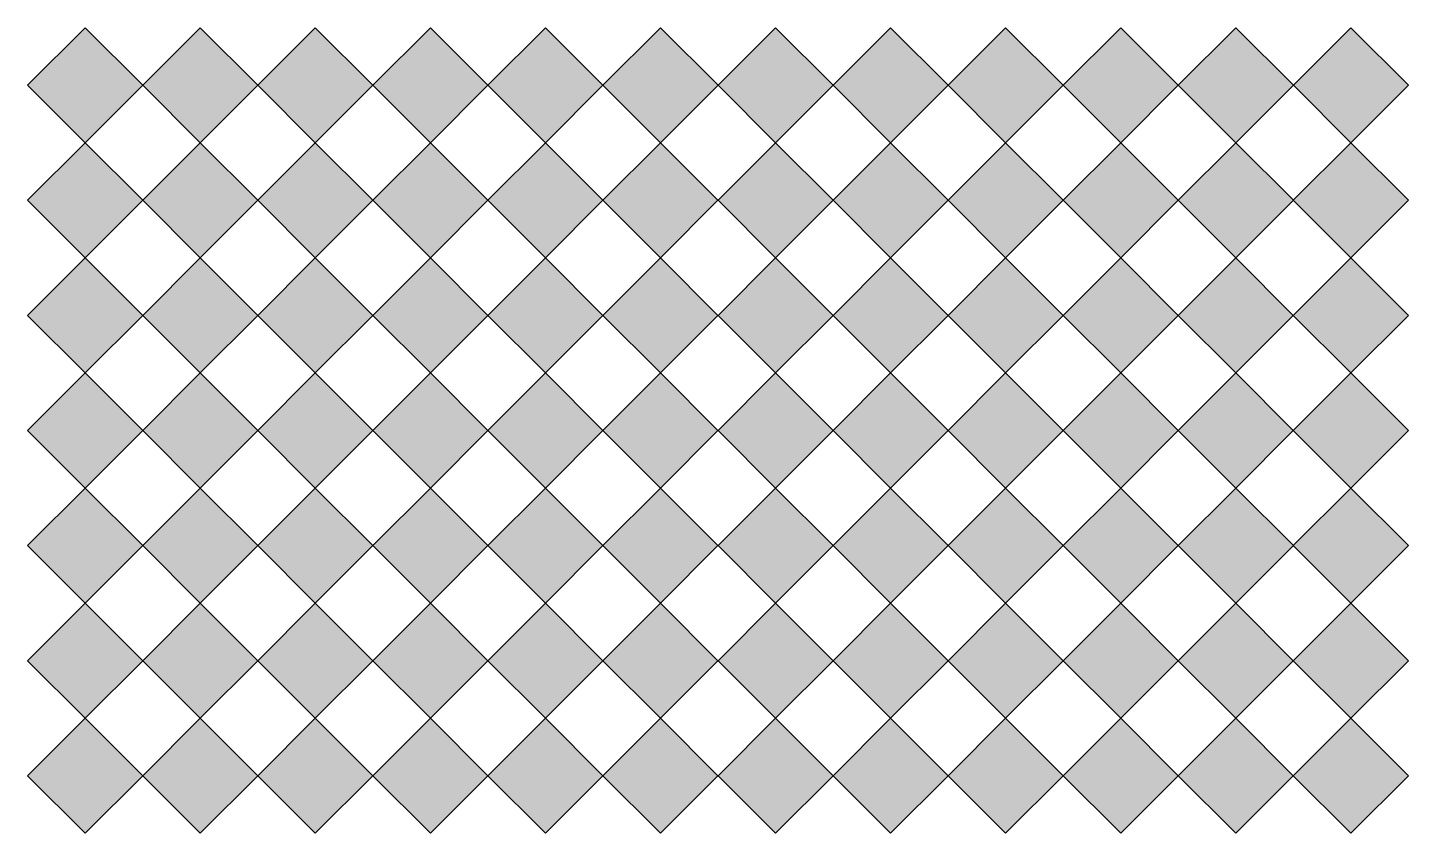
# Model space of a CAD drawing. Header units: inches. Extents: x 6 to 271, y -212 to -6.
# Drawn here: x 6.3 to 157.6, y -94.6 to -6.3 of the extents above; entities that cross this region are included whole.
import ezdxf

# ---------------------------------------------------------------- set-up
doc = ezdxf.new("R2010")
doc.units = ezdxf.units.IN
doc.header["$MEASUREMENT"] = 0
doc.layers.add('圖層 1', color=7, linetype='Continuous')

# ---------------------------------------------------------------- blocks, each defined once
blk = doc.blocks.new('block 24')
at = {"layer": '圖層 1', "true_color": 0x030000}
h = blk.add_hatch(color=18, dxfattribs=at)
h.dxf.hatch_style = 2
h.paths.add_polyline_path([(132.41, -63.05), (126.1, -56.75), (119.8, -63.05), (126.1, -69.36)])
h = blk.add_hatch(color=18, dxfattribs=at)
h.dxf.hatch_style = 2
h.paths.add_polyline_path([(145.02, -63.05), (138.71, -56.75), (132.41, -63.05), (138.71, -69.36)])
h = blk.add_hatch(color=18, dxfattribs=at)
h.dxf.hatch_style = 2
h.paths.add_polyline_path([(157.62, -63.05), (151.32, -56.75), (145.01, -63.05), (151.32, -69.36)])
h = blk.add_hatch(color=18, dxfattribs=at)
h.dxf.hatch_style = 2
h.paths.add_polyline_path([(132.41, -75.66), (126.1, -69.36), (119.8, -75.66), (126.1, -81.97)])
h = blk.add_hatch(color=18, dxfattribs=at)
h.dxf.hatch_style = 2
h.paths.add_polyline_path([(145.01, -75.66), (138.71, -69.36), (132.41, -75.66), (138.71, -81.97)])
h = blk.add_hatch(color=18, dxfattribs=at)
h.dxf.hatch_style = 2
h.paths.add_polyline_path([(157.62, -75.66), (151.32, -69.36), (145.01, -75.66), (151.32, -81.97)])
h = blk.add_hatch(color=18, dxfattribs=at)
h.dxf.hatch_style = 2
h.paths.add_polyline_path([(132.41, -88.27), (126.1, -81.96), (119.8, -88.27), (126.1, -94.57)])
h = blk.add_hatch(color=18, dxfattribs=at)
h.dxf.hatch_style = 2
h.paths.add_polyline_path([(145.01, -88.27), (138.71, -81.96), (132.41, -88.27), (138.71, -94.57)])
h = blk.add_hatch(color=18, dxfattribs=at)
h.dxf.hatch_style = 2
h.paths.add_polyline_path([(157.62, -88.27), (151.32, -81.96), (145.01, -88.27), (151.32, -94.57)])
at = {"layer": '圖層 1', "lineweight": 0}
for points in [[(132.41, -63.05), (126.1, -56.75), (119.8, -63.05), (126.1, -69.36), (132.41, -63.05)], [(145.02, -63.05), (138.71, -56.75), (132.41, -63.05), (138.71, -69.36), (145.02, -63.05)], [(157.62, -63.05), (151.32, -56.75), (145.01, -63.05), (151.32, -69.36), (157.62, -63.05)], [(132.41, -75.66), (126.1, -69.36), (119.8, -75.66), (126.1, -81.97), (132.41, -75.66)], [(145.01, -75.66), (138.71, -69.36), (132.41, -75.66), (138.71, -81.97), (145.01, -75.66)], [(157.62, -75.66), (151.32, -69.36), (145.01, -75.66), (151.32, -81.97), (157.62, -75.66)], [(132.41, -88.27), (126.1, -81.96), (119.8, -88.27), (126.1, -94.57), (132.41, -88.27)], [(145.01, -88.27), (138.71, -81.96), (132.41, -88.27), (138.71, -94.57), (145.01, -88.27)], [(157.62, -88.27), (151.32, -81.96), (145.01, -88.27), (151.32, -94.57), (157.62, -88.27)]]:
    blk.add_lwpolyline(points, dxfattribs=at)
blk = doc.blocks.new('block 26')
at = {"layer": '圖層 1', "true_color": 0x030000}
h = blk.add_hatch(color=18, dxfattribs=at)
h.dxf.hatch_style = 2
h.paths.add_polyline_path([(94.58, -63.05), (88.27, -56.75), (81.97, -63.05), (88.27, -69.36)])
h = blk.add_hatch(color=18, dxfattribs=at)
h.dxf.hatch_style = 2
h.paths.add_polyline_path([(107.19, -63.05), (100.88, -56.75), (94.58, -63.05), (100.88, -69.36)])
h = blk.add_hatch(color=18, dxfattribs=at)
h.dxf.hatch_style = 2
h.paths.add_polyline_path([(119.79, -63.05), (113.49, -56.75), (107.18, -63.05), (113.49, -69.36)])
h = blk.add_hatch(color=18, dxfattribs=at)
h.dxf.hatch_style = 2
h.paths.add_polyline_path([(94.58, -75.66), (88.27, -69.36), (81.97, -75.66), (88.27, -81.97)])
h = blk.add_hatch(color=18, dxfattribs=at)
h.dxf.hatch_style = 2
h.paths.add_polyline_path([(107.18, -75.66), (100.88, -69.36), (94.58, -75.66), (100.88, -81.97)])
h = blk.add_hatch(color=18, dxfattribs=at)
h.dxf.hatch_style = 2
h.paths.add_polyline_path([(119.79, -75.66), (113.49, -69.36), (107.18, -75.66), (113.49, -81.97)])
h = blk.add_hatch(color=18, dxfattribs=at)
h.dxf.hatch_style = 2
h.paths.add_polyline_path([(94.58, -88.27), (88.27, -81.96), (81.97, -88.27), (88.27, -94.57)])
h = blk.add_hatch(color=18, dxfattribs=at)
h.dxf.hatch_style = 2
h.paths.add_polyline_path([(107.18, -88.27), (100.88, -81.96), (94.58, -88.27), (100.88, -94.57)])
h = blk.add_hatch(color=18, dxfattribs=at)
h.dxf.hatch_style = 2
h.paths.add_polyline_path([(119.79, -88.27), (113.49, -81.96), (107.18, -88.27), (113.49, -94.57)])
at = {"layer": '圖層 1', "lineweight": 0}
for points in [[(94.58, -63.05), (88.27, -56.75), (81.97, -63.05), (88.27, -69.36), (94.58, -63.05)], [(107.19, -63.05), (100.88, -56.75), (94.58, -63.05), (100.88, -69.36), (107.19, -63.05)], [(119.79, -63.05), (113.49, -56.75), (107.18, -63.05), (113.49, -69.36), (119.79, -63.05)], [(94.58, -75.66), (88.27, -69.36), (81.97, -75.66), (88.27, -81.97), (94.58, -75.66)], [(107.18, -75.66), (100.88, -69.36), (94.58, -75.66), (100.88, -81.97), (107.18, -75.66)], [(119.79, -75.66), (113.49, -69.36), (107.18, -75.66), (113.49, -81.97), (119.79, -75.66)], [(94.58, -88.27), (88.27, -81.96), (81.97, -88.27), (88.27, -94.57), (94.58, -88.27)], [(107.18, -88.27), (100.88, -81.96), (94.58, -88.27), (100.88, -94.57), (107.18, -88.27)], [(119.79, -88.27), (113.49, -81.96), (107.18, -88.27), (113.49, -94.57), (119.79, -88.27)]]:
    blk.add_lwpolyline(points, dxfattribs=at)
blk = doc.blocks.new('block 27')
at = {"layer": '圖層 1', "true_color": 0x030000}
h = blk.add_hatch(color=18, dxfattribs=at)
h.dxf.hatch_style = 2
h.paths.add_polyline_path([(56.75, -63.05), (50.44, -56.75), (44.14, -63.05), (50.44, -69.36)])
h = blk.add_hatch(color=18, dxfattribs=at)
h.dxf.hatch_style = 2
h.paths.add_polyline_path([(69.36, -63.05), (63.05, -56.75), (56.75, -63.05), (63.05, -69.36)])
h = blk.add_hatch(color=18, dxfattribs=at)
h.dxf.hatch_style = 2
h.paths.add_polyline_path([(81.96, -63.05), (75.66, -56.75), (69.35, -63.05), (75.66, -69.36)])
h = blk.add_hatch(color=18, dxfattribs=at)
h.dxf.hatch_style = 2
h.paths.add_polyline_path([(56.75, -75.66), (50.44, -69.36), (44.14, -75.66), (50.44, -81.97)])
h = blk.add_hatch(color=18, dxfattribs=at)
h.dxf.hatch_style = 2
h.paths.add_polyline_path([(69.35, -75.66), (63.05, -69.36), (56.75, -75.66), (63.05, -81.97)])
h = blk.add_hatch(color=18, dxfattribs=at)
h.dxf.hatch_style = 2
h.paths.add_polyline_path([(81.96, -75.66), (75.66, -69.36), (69.35, -75.66), (75.66, -81.97)])
h = blk.add_hatch(color=18, dxfattribs=at)
h.dxf.hatch_style = 2
h.paths.add_polyline_path([(56.75, -88.27), (50.44, -81.96), (44.14, -88.27), (50.44, -94.57)])
h = blk.add_hatch(color=18, dxfattribs=at)
h.dxf.hatch_style = 2
h.paths.add_polyline_path([(69.35, -88.27), (63.05, -81.96), (56.75, -88.27), (63.05, -94.57)])
h = blk.add_hatch(color=18, dxfattribs=at)
h.dxf.hatch_style = 2
h.paths.add_polyline_path([(81.96, -88.27), (75.66, -81.96), (69.35, -88.27), (75.66, -94.57)])
at = {"layer": '圖層 1', "lineweight": 0}
for points in [[(56.75, -63.05), (50.44, -56.75), (44.14, -63.05), (50.44, -69.36), (56.75, -63.05)], [(69.36, -63.05), (63.05, -56.75), (56.75, -63.05), (63.05, -69.36), (69.36, -63.05)], [(81.96, -63.05), (75.66, -56.75), (69.35, -63.05), (75.66, -69.36), (81.96, -63.05)], [(56.75, -75.66), (50.44, -69.36), (44.14, -75.66), (50.44, -81.97), (56.75, -75.66)], [(69.35, -75.66), (63.05, -69.36), (56.75, -75.66), (63.05, -81.97), (69.35, -75.66)], [(81.96, -75.66), (75.66, -69.36), (69.35, -75.66), (75.66, -81.97), (81.96, -75.66)], [(56.75, -88.27), (50.44, -81.96), (44.14, -88.27), (50.44, -94.57), (56.75, -88.27)], [(69.35, -88.27), (63.05, -81.96), (56.75, -88.27), (63.05, -94.57), (69.35, -88.27)], [(81.96, -88.27), (75.66, -81.96), (69.35, -88.27), (75.66, -94.57), (81.96, -88.27)]]:
    blk.add_lwpolyline(points, dxfattribs=at)
blk = doc.blocks.new('block 28')
at = {"layer": '圖層 1', "true_color": 0x030000}
h = blk.add_hatch(color=18, dxfattribs=at)
h.dxf.hatch_style = 2
h.paths.add_polyline_path([(18.92, -63.05), (12.61, -56.75), (6.31, -63.05), (12.61, -69.36)])
h = blk.add_hatch(color=18, dxfattribs=at)
h.dxf.hatch_style = 2
h.paths.add_polyline_path([(31.53, -63.05), (25.22, -56.75), (18.92, -63.05), (25.22, -69.36)])
h = blk.add_hatch(color=18, dxfattribs=at)
h.dxf.hatch_style = 2
h.paths.add_polyline_path([(44.13, -63.05), (37.83, -56.75), (31.52, -63.05), (37.83, -69.36)])
h = blk.add_hatch(color=18, dxfattribs=at)
h.dxf.hatch_style = 2
h.paths.add_polyline_path([(18.92, -75.66), (12.61, -69.36), (6.31, -75.66), (12.61, -81.97)])
h = blk.add_hatch(color=18, dxfattribs=at)
h.dxf.hatch_style = 2
h.paths.add_polyline_path([(31.52, -75.66), (25.22, -69.36), (18.92, -75.66), (25.22, -81.97)])
h = blk.add_hatch(color=18, dxfattribs=at)
h.dxf.hatch_style = 2
h.paths.add_polyline_path([(44.13, -75.66), (37.83, -69.36), (31.52, -75.66), (37.83, -81.97)])
h = blk.add_hatch(color=18, dxfattribs=at)
h.dxf.hatch_style = 2
h.paths.add_polyline_path([(18.92, -88.27), (12.61, -81.96), (6.31, -88.27), (12.61, -94.57)])
h = blk.add_hatch(color=18, dxfattribs=at)
h.dxf.hatch_style = 2
h.paths.add_polyline_path([(31.52, -88.27), (25.22, -81.96), (18.92, -88.27), (25.22, -94.57)])
h = blk.add_hatch(color=18, dxfattribs=at)
h.dxf.hatch_style = 2
h.paths.add_polyline_path([(44.13, -88.27), (37.83, -81.96), (31.52, -88.27), (37.83, -94.57)])
at = {"layer": '圖層 1', "lineweight": 0}
for points in [[(18.92, -63.05), (12.61, -56.75), (6.31, -63.05), (12.61, -69.36), (18.92, -63.05)], [(31.53, -63.05), (25.22, -56.75), (18.92, -63.05), (25.22, -69.36), (31.53, -63.05)], [(44.13, -63.05), (37.83, -56.75), (31.52, -63.05), (37.83, -69.36), (44.13, -63.05)], [(18.92, -75.66), (12.61, -69.36), (6.31, -75.66), (12.61, -81.97), (18.92, -75.66)], [(31.52, -75.66), (25.22, -69.36), (18.92, -75.66), (25.22, -81.97), (31.52, -75.66)], [(44.13, -75.66), (37.83, -69.36), (31.52, -75.66), (37.83, -81.97), (44.13, -75.66)], [(18.92, -88.27), (12.61, -81.96), (6.31, -88.27), (12.61, -94.57), (18.92, -88.27)], [(31.52, -88.27), (25.22, -81.96), (18.92, -88.27), (25.22, -94.57), (31.52, -88.27)], [(44.13, -88.27), (37.83, -81.96), (31.52, -88.27), (37.83, -94.57), (44.13, -88.27)]]:
    blk.add_lwpolyline(points, dxfattribs=at)
blk = doc.blocks.new('block 31')
at = {"layer": '圖層 1', "true_color": 0x030000}
h = blk.add_hatch(color=18, dxfattribs=at)
h.dxf.hatch_style = 2
h.paths.add_polyline_path([(18.92, -12.61), (12.61, -6.31), (6.31, -12.61), (12.61, -18.92)])
h = blk.add_hatch(color=18, dxfattribs=at)
h.dxf.hatch_style = 2
h.paths.add_polyline_path([(31.53, -12.61), (25.22, -6.31), (18.92, -12.61), (25.22, -18.92)])
h = blk.add_hatch(color=18, dxfattribs=at)
h.dxf.hatch_style = 2
h.paths.add_polyline_path([(44.14, -12.61), (37.83, -6.31), (31.53, -12.61), (37.83, -18.92)])
h = blk.add_hatch(color=18, dxfattribs=at)
h.dxf.hatch_style = 2
h.paths.add_polyline_path([(56.75, -12.61), (50.44, -6.31), (44.14, -12.61), (50.44, -18.92)])
h = blk.add_hatch(color=18, dxfattribs=at)
h.dxf.hatch_style = 2
h.paths.add_polyline_path([(69.36, -12.61), (63.05, -6.31), (56.75, -12.61), (63.05, -18.92)])
h = blk.add_hatch(color=18, dxfattribs=at)
h.dxf.hatch_style = 2
h.paths.add_polyline_path([(81.97, -12.61), (75.66, -6.31), (69.36, -12.61), (75.66, -18.92)])
h = blk.add_hatch(color=18, dxfattribs=at)
h.dxf.hatch_style = 2
h.paths.add_polyline_path([(94.58, -12.61), (88.27, -6.31), (81.97, -12.61), (88.27, -18.92)])
h = blk.add_hatch(color=18, dxfattribs=at)
h.dxf.hatch_style = 2
h.paths.add_polyline_path([(107.19, -12.61), (100.88, -6.31), (94.58, -12.61), (100.88, -18.92)])
h = blk.add_hatch(color=18, dxfattribs=at)
h.dxf.hatch_style = 2
h.paths.add_polyline_path([(119.8, -12.61), (113.49, -6.31), (107.19, -12.61), (113.49, -18.92)])
h = blk.add_hatch(color=18, dxfattribs=at)
h.dxf.hatch_style = 2
h.paths.add_polyline_path([(132.41, -12.61), (126.1, -6.31), (119.8, -12.61), (126.1, -18.92)])
h = blk.add_hatch(color=18, dxfattribs=at)
h.dxf.hatch_style = 2
h.paths.add_polyline_path([(145.02, -12.61), (138.71, -6.31), (132.41, -12.61), (138.71, -18.92)])
h = blk.add_hatch(color=18, dxfattribs=at)
h.dxf.hatch_style = 2
h.paths.add_polyline_path([(157.63, -12.61), (151.32, -6.31), (145.02, -12.61), (151.32, -18.92)])
at = {"layer": '圖層 1', "lineweight": 0}
for points in [[(18.92, -12.61), (12.61, -6.31), (6.31, -12.61), (12.61, -18.92), (18.92, -12.61)], [(31.53, -12.61), (25.22, -6.31), (18.92, -12.61), (25.22, -18.92), (31.53, -12.61)], [(44.14, -12.61), (37.83, -6.31), (31.53, -12.61), (37.83, -18.92), (44.14, -12.61)], [(56.75, -12.61), (50.44, -6.31), (44.14, -12.61), (50.44, -18.92), (56.75, -12.61)], [(69.36, -12.61), (63.05, -6.31), (56.75, -12.61), (63.05, -18.92), (69.36, -12.61)], [(81.97, -12.61), (75.66, -6.31), (69.36, -12.61), (75.66, -18.92), (81.97, -12.61)], [(94.58, -12.61), (88.27, -6.31), (81.97, -12.61), (88.27, -18.92), (94.58, -12.61)], [(107.19, -12.61), (100.88, -6.31), (94.58, -12.61), (100.88, -18.92), (107.19, -12.61)], [(119.8, -12.61), (113.49, -6.31), (107.19, -12.61), (113.49, -18.92), (119.8, -12.61)], [(132.41, -12.61), (126.1, -6.31), (119.8, -12.61), (126.1, -18.92), (132.41, -12.61)], [(145.02, -12.61), (138.71, -6.31), (132.41, -12.61), (138.71, -18.92), (145.02, -12.61)], [(157.63, -12.61), (151.32, -6.31), (145.02, -12.61), (151.32, -18.92), (157.63, -12.61)]]:
    blk.add_lwpolyline(points, dxfattribs=at)
blk = doc.blocks.new('block 2')
at = {"layer": '圖層 1', "true_color": 0x030000}
h = blk.add_hatch(color=18, dxfattribs=at)
h.dxf.hatch_style = 2
h.paths.add_polyline_path([(18.92, -25.22), (12.61, -18.92), (6.31, -25.22), (12.61, -31.53)])
h = blk.add_hatch(color=18, dxfattribs=at)
h.dxf.hatch_style = 2
h.paths.add_polyline_path([(31.53, -25.22), (25.22, -18.92), (18.92, -25.22), (25.22, -31.53)])
h = blk.add_hatch(color=18, dxfattribs=at)
h.dxf.hatch_style = 2
h.paths.add_polyline_path([(44.13, -25.22), (37.83, -18.92), (31.52, -25.22), (37.83, -31.53)])
h = blk.add_hatch(color=18, dxfattribs=at)
h.dxf.hatch_style = 2
h.paths.add_polyline_path([(56.75, -25.22), (50.44, -18.92), (44.14, -25.22), (50.44, -31.53)])
h = blk.add_hatch(color=18, dxfattribs=at)
h.dxf.hatch_style = 2
h.paths.add_polyline_path([(69.36, -25.22), (63.05, -18.92), (56.75, -25.22), (63.05, -31.53)])
h = blk.add_hatch(color=18, dxfattribs=at)
h.dxf.hatch_style = 2
h.paths.add_polyline_path([(81.96, -25.22), (75.66, -18.92), (69.35, -25.22), (75.66, -31.53)])
h = blk.add_hatch(color=18, dxfattribs=at)
h.dxf.hatch_style = 2
h.paths.add_polyline_path([(94.58, -25.22), (88.27, -18.92), (81.97, -25.22), (88.27, -31.53)])
h = blk.add_hatch(color=18, dxfattribs=at)
h.dxf.hatch_style = 2
h.paths.add_polyline_path([(107.19, -25.22), (100.88, -18.92), (94.58, -25.22), (100.88, -31.53)])
h = blk.add_hatch(color=18, dxfattribs=at)
h.dxf.hatch_style = 2
h.paths.add_polyline_path([(119.79, -25.22), (113.49, -18.92), (107.18, -25.22), (113.49, -31.53)])
h = blk.add_hatch(color=18, dxfattribs=at)
h.dxf.hatch_style = 2
h.paths.add_polyline_path([(132.41, -25.22), (126.1, -18.92), (119.8, -25.22), (126.1, -31.53)])
h = blk.add_hatch(color=18, dxfattribs=at)
h.dxf.hatch_style = 2
h.paths.add_polyline_path([(145.02, -25.22), (138.71, -18.92), (132.41, -25.22), (138.71, -31.53)])
h = blk.add_hatch(color=18, dxfattribs=at)
h.dxf.hatch_style = 2
h.paths.add_polyline_path([(157.62, -25.22), (151.32, -18.92), (145.01, -25.22), (151.32, -31.53)])
h = blk.add_hatch(color=18, dxfattribs=at)
h.dxf.hatch_style = 2
h.paths.add_polyline_path([(18.92, -37.83), (12.61, -31.53), (6.31, -37.83), (12.61, -44.14)])
h = blk.add_hatch(color=18, dxfattribs=at)
h.dxf.hatch_style = 2
h.paths.add_polyline_path([(31.52, -37.83), (25.22, -31.53), (18.92, -37.83), (25.22, -44.14)])
h = blk.add_hatch(color=18, dxfattribs=at)
h.dxf.hatch_style = 2
h.paths.add_polyline_path([(44.13, -37.83), (37.83, -31.53), (31.52, -37.83), (37.83, -44.14)])
h = blk.add_hatch(color=18, dxfattribs=at)
h.dxf.hatch_style = 2
h.paths.add_polyline_path([(56.75, -37.83), (50.44, -31.53), (44.14, -37.83), (50.44, -44.14)])
h = blk.add_hatch(color=18, dxfattribs=at)
h.dxf.hatch_style = 2
h.paths.add_polyline_path([(69.35, -37.83), (63.05, -31.53), (56.75, -37.83), (63.05, -44.14)])
h = blk.add_hatch(color=18, dxfattribs=at)
h.dxf.hatch_style = 2
h.paths.add_polyline_path([(81.96, -37.83), (75.66, -31.53), (69.35, -37.83), (75.66, -44.14)])
h = blk.add_hatch(color=18, dxfattribs=at)
h.dxf.hatch_style = 2
h.paths.add_polyline_path([(94.58, -37.83), (88.27, -31.53), (81.97, -37.83), (88.27, -44.14)])
h = blk.add_hatch(color=18, dxfattribs=at)
h.dxf.hatch_style = 2
h.paths.add_polyline_path([(107.18, -37.83), (100.88, -31.53), (94.58, -37.83), (100.88, -44.14)])
h = blk.add_hatch(color=18, dxfattribs=at)
h.dxf.hatch_style = 2
h.paths.add_polyline_path([(119.79, -37.83), (113.49, -31.53), (107.18, -37.83), (113.49, -44.14)])
h = blk.add_hatch(color=18, dxfattribs=at)
h.dxf.hatch_style = 2
h.paths.add_polyline_path([(132.41, -37.83), (126.1, -31.53), (119.8, -37.83), (126.1, -44.14)])
h = blk.add_hatch(color=18, dxfattribs=at)
h.dxf.hatch_style = 2
h.paths.add_polyline_path([(145.01, -37.83), (138.71, -31.53), (132.41, -37.83), (138.71, -44.14)])
h = blk.add_hatch(color=18, dxfattribs=at)
h.dxf.hatch_style = 2
h.paths.add_polyline_path([(157.62, -37.83), (151.32, -31.53), (145.01, -37.83), (151.32, -44.14)])
h = blk.add_hatch(color=18, dxfattribs=at)
h.dxf.hatch_style = 2
h.paths.add_polyline_path([(18.92, -50.44), (12.61, -44.13), (6.31, -50.44), (12.61, -56.74)])
h = blk.add_hatch(color=18, dxfattribs=at)
h.dxf.hatch_style = 2
h.paths.add_polyline_path([(31.52, -50.44), (25.22, -44.13), (18.92, -50.44), (25.22, -56.74)])
h = blk.add_hatch(color=18, dxfattribs=at)
h.dxf.hatch_style = 2
h.paths.add_polyline_path([(44.13, -50.44), (37.83, -44.13), (31.52, -50.44), (37.83, -56.74)])
h = blk.add_hatch(color=18, dxfattribs=at)
h.dxf.hatch_style = 2
h.paths.add_polyline_path([(56.75, -50.44), (50.44, -44.13), (44.14, -50.44), (50.44, -56.74)])
h = blk.add_hatch(color=18, dxfattribs=at)
h.dxf.hatch_style = 2
h.paths.add_polyline_path([(69.35, -50.44), (63.05, -44.13), (56.75, -50.44), (63.05, -56.74)])
h = blk.add_hatch(color=18, dxfattribs=at)
h.dxf.hatch_style = 2
h.paths.add_polyline_path([(81.96, -50.44), (75.66, -44.13), (69.35, -50.44), (75.66, -56.74)])
h = blk.add_hatch(color=18, dxfattribs=at)
h.dxf.hatch_style = 2
h.paths.add_polyline_path([(94.58, -50.44), (88.27, -44.13), (81.97, -50.44), (88.27, -56.74)])
h = blk.add_hatch(color=18, dxfattribs=at)
h.dxf.hatch_style = 2
h.paths.add_polyline_path([(107.18, -50.44), (100.88, -44.13), (94.58, -50.44), (100.88, -56.74)])
h = blk.add_hatch(color=18, dxfattribs=at)
h.dxf.hatch_style = 2
h.paths.add_polyline_path([(119.79, -50.44), (113.49, -44.13), (107.18, -50.44), (113.49, -56.74)])
h = blk.add_hatch(color=18, dxfattribs=at)
h.dxf.hatch_style = 2
h.paths.add_polyline_path([(132.41, -50.44), (126.1, -44.13), (119.8, -50.44), (126.1, -56.74)])
h = blk.add_hatch(color=18, dxfattribs=at)
h.dxf.hatch_style = 2
h.paths.add_polyline_path([(145.01, -50.44), (138.71, -44.13), (132.41, -50.44), (138.71, -56.74)])
h = blk.add_hatch(color=18, dxfattribs=at)
h.dxf.hatch_style = 2
h.paths.add_polyline_path([(157.62, -50.44), (151.32, -44.13), (145.01, -50.44), (151.32, -56.74)])
at = {"layer": '圖層 1', "lineweight": 0}
for points in [[(18.92, -25.22), (12.61, -18.92), (6.31, -25.22), (12.61, -31.53), (18.92, -25.22)], [(31.53, -25.22), (25.22, -18.92), (18.92, -25.22), (25.22, -31.53), (31.53, -25.22)], [(44.13, -25.22), (37.83, -18.92), (31.52, -25.22), (37.83, -31.53), (44.13, -25.22)], [(56.75, -25.22), (50.44, -18.92), (44.14, -25.22), (50.44, -31.53), (56.75, -25.22)], [(69.36, -25.22), (63.05, -18.92), (56.75, -25.22), (63.05, -31.53), (69.36, -25.22)], [(81.96, -25.22), (75.66, -18.92), (69.35, -25.22), (75.66, -31.53), (81.96, -25.22)], [(94.58, -25.22), (88.27, -18.92), (81.97, -25.22), (88.27, -31.53), (94.58, -25.22)], [(107.19, -25.22), (100.88, -18.92), (94.58, -25.22), (100.88, -31.53), (107.19, -25.22)], [(119.79, -25.22), (113.49, -18.92), (107.18, -25.22), (113.49, -31.53), (119.79, -25.22)], [(132.41, -25.22), (126.1, -18.92), (119.8, -25.22), (126.1, -31.53), (132.41, -25.22)], [(145.02, -25.22), (138.71, -18.92), (132.41, -25.22), (138.71, -31.53), (145.02, -25.22)], [(157.62, -25.22), (151.32, -18.92), (145.01, -25.22), (151.32, -31.53), (157.62, -25.22)], [(18.92, -37.83), (12.61, -31.53), (6.31, -37.83), (12.61, -44.14), (18.92, -37.83)], [(31.52, -37.83), (25.22, -31.53), (18.92, -37.83), (25.22, -44.14), (31.52, -37.83)], [(44.13, -37.83), (37.83, -31.53), (31.52, -37.83), (37.83, -44.14), (44.13, -37.83)], [(56.75, -37.83), (50.44, -31.53), (44.14, -37.83), (50.44, -44.14), (56.75, -37.83)], [(69.35, -37.83), (63.05, -31.53), (56.75, -37.83), (63.05, -44.14), (69.35, -37.83)], [(81.96, -37.83), (75.66, -31.53), (69.35, -37.83), (75.66, -44.14), (81.96, -37.83)], [(94.58, -37.83), (88.27, -31.53), (81.97, -37.83), (88.27, -44.14), (94.58, -37.83)], [(107.18, -37.83), (100.88, -31.53), (94.58, -37.83), (100.88, -44.14), (107.18, -37.83)], [(119.79, -37.83), (113.49, -31.53), (107.18, -37.83), (113.49, -44.14), (119.79, -37.83)], [(132.41, -37.83), (126.1, -31.53), (119.8, -37.83), (126.1, -44.14), (132.41, -37.83)], [(145.01, -37.83), (138.71, -31.53), (132.41, -37.83), (138.71, -44.14), (145.01, -37.83)], [(157.62, -37.83), (151.32, -31.53), (145.01, -37.83), (151.32, -44.14), (157.62, -37.83)], [(18.92, -50.44), (12.61, -44.13), (6.31, -50.44), (12.61, -56.74), (18.92, -50.44)], [(31.52, -50.44), (25.22, -44.13), (18.92, -50.44), (25.22, -56.74), (31.52, -50.44)], [(44.13, -50.44), (37.83, -44.13), (31.52, -50.44), (37.83, -56.74), (44.13, -50.44)], [(56.75, -50.44), (50.44, -44.13), (44.14, -50.44), (50.44, -56.74), (56.75, -50.44)], [(69.35, -50.44), (63.05, -44.13), (56.75, -50.44), (63.05, -56.74), (69.35, -50.44)], [(81.96, -50.44), (75.66, -44.13), (69.35, -50.44), (75.66, -56.74), (81.96, -50.44)], [(94.58, -50.44), (88.27, -44.13), (81.97, -50.44), (88.27, -56.74), (94.58, -50.44)], [(107.18, -50.44), (100.88, -44.13), (94.58, -50.44), (100.88, -56.74), (107.18, -50.44)], [(119.79, -50.44), (113.49, -44.13), (107.18, -50.44), (113.49, -56.74), (119.79, -50.44)], [(132.41, -50.44), (126.1, -44.13), (119.8, -50.44), (126.1, -56.74), (132.41, -50.44)], [(145.01, -50.44), (138.71, -44.13), (132.41, -50.44), (138.71, -56.74), (145.01, -50.44)], [(157.62, -50.44), (151.32, -44.13), (145.01, -50.44), (151.32, -56.74), (157.62, -50.44)]]:
    blk.add_lwpolyline(points, dxfattribs=at)
at = {"layer": '圖層 1'}
for name in ['block 31', 'block 28', 'block 27', 'block 26', 'block 24']:
    blk.add_blockref(name, (0, 0), dxfattribs=at)

msp = doc.modelspace()

# ---------------------------------------------------------------- block references
at = {"layer": '圖層 1'}
msp.add_blockref('block 2', (0, 0), dxfattribs=at)

doc.saveas('drawing.dxf')
